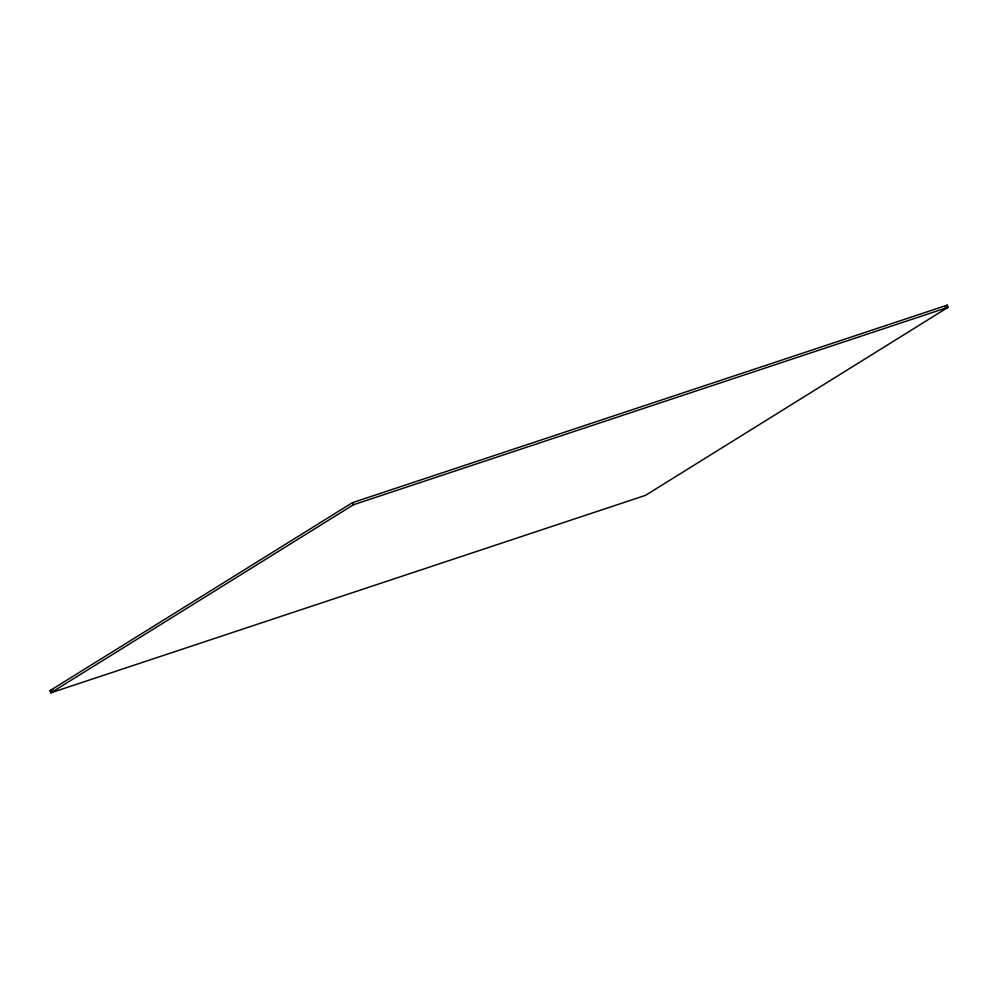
<?xml version="1.0" encoding="UTF-8"?>
<svg xmlns="http://www.w3.org/2000/svg" width="998" height="998" viewBox="0 0 998 998"><rect width="100%" height="100%" fill="white"/><g stroke="black" fill="none" stroke-linecap="round" stroke-linejoin="round"><path stroke-width="1.5" d="M49.9 690.703L352.519 502.63L947.152 305.176L948.1 307.297L645.481 495.37L50.848 692.824L49.9 690.703L52.857 689.718M50.848 692.824L353.467 504.751L948.1 307.297M944.507 306.81L947.152 305.176M352.519 502.63L353.467 504.751"/></g></svg>
